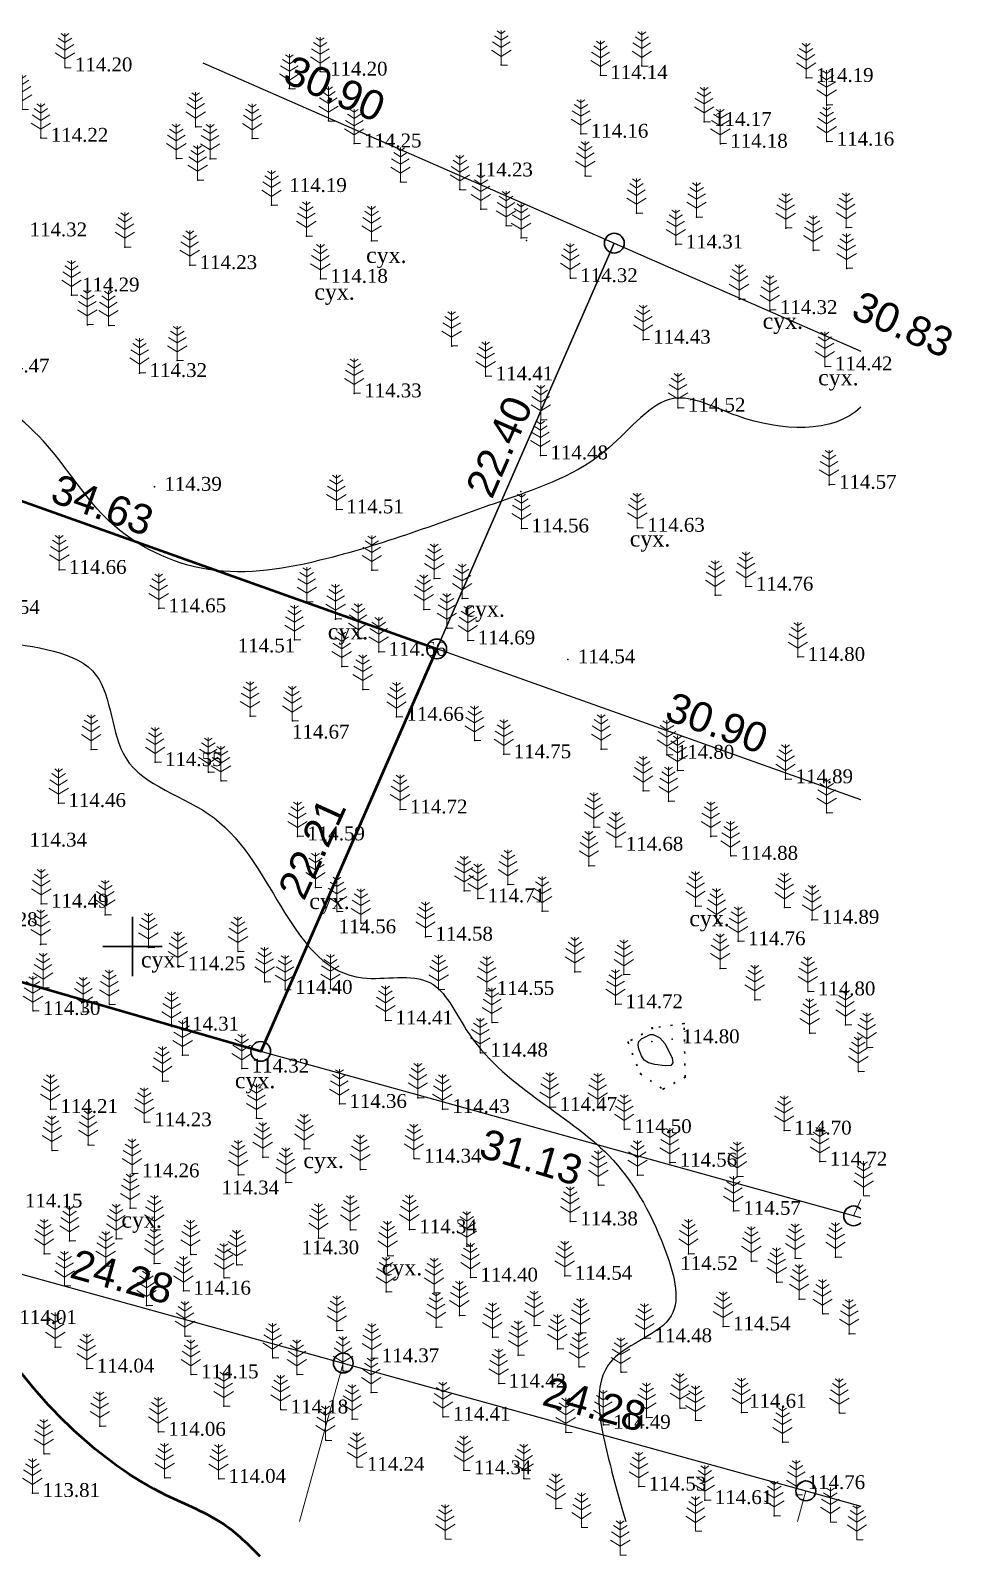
# Model space of a CAD drawing. Header units: millimetres. Extents: x 5405527 to 5405641, y 5524869 to 5524947.
# Drawn here: x 5405594.8 to 5405641.5, y 5524869.2 to 5524946.3 of the extents above; entities that cross this region are included whole.
import ezdxf
from ezdxf.enums import TextEntityAlignment as Align

# ---------------------------------------------------------------- set-up
doc = ezdxf.new("R2010")
doc.units = ezdxf.units.MM
doc.linetypes.add('0', pattern=[0])
doc.linetypes.add('HIDDEN', pattern=[0.5, 0, -0.5])
for name, color, linetype, lineweight in [('11900000', 1, 'Continuous', 30), ('Контур', 7, 'HIDDEN', 30), ('ТОЧКИ', 7, 'Continuous', 30)]:
    doc.layers.add(name, color=color, linetype=linetype, lineweight=lineweight)
for name, color, linetype in [('горизонтали', 42, 'Continuous'), ('Ділянки_Межі', 10, 'Continuous'), ('надписи', 7, 'Continuous'), ('отметки', 7, 'Continuous'), ('промеры', 185, 'Continuous'), ('Растительность', 7, 'Continuous')]:
    doc.layers.add(name, color=color, linetype=linetype)
doc.styles.get("Standard").update_dxf_attribs({"font": 'arial.ttf'})
doc.styles.add('times', font='times.ttf')

# ---------------------------------------------------------------- blocks, each defined once
blk = doc.blocks.new('A$C51FE15A3')
at = {"layer": 'Растительность', "color": 94, "lineweight": 0}
for points in [[(-0.201, 1.726), (0, 1.584), (0.201, 1.726)], [(0, 1.75), (0, 0), (0.319, 0)], [(-0.447, 1.172), (0, 0.895), (0.447, 1.172)], [(-0.343, 1.489), (0, 1.267), (0.343, 1.489)], [(-0.493, 0.753), (0, 0.444), (0.493, 0.753)]]:
    blk.add_lwpolyline(points, dxfattribs=at)

msp = doc.modelspace()

# ---------------------------------------------------------------- linework, layer by layer
at = {"layer": '11900000', "color": 0, "linetype": '0', "lineweight": 15, "ltscale": 0.7}
for points in [[(5405600, 5524898.496), (5405600, 5524901.504)], [(5405600, 5524898.496), (5405600, 5524901.504)], [(5405600, 5524898.496), (5405600, 5524901.504)], [(5405600, 5524898.496), (5405600, 5524901.504)], [(5405600, 5524898.496), (5405600, 5524901.504)], [(5405600, 5524898.496), (5405600, 5524901.504)], [(5405600, 5524898.496), (5405600, 5524901.504)], [(5405600, 5524898.496), (5405600, 5524901.504)], [(5405598.496, 5524900), (5405601.504, 5524900)], [(5405598.496, 5524900), (5405601.504, 5524900)], [(5405598.496, 5524900), (5405601.504, 5524900)], [(5405598.496, 5524900), (5405601.504, 5524900)], [(5405598.496, 5524900), (5405601.504, 5524900)]]:
    msp.add_lwpolyline(points, dxfattribs=at)
at = {"layer": '11900000', "linetype": '0', "lineweight": 15, "ltscale": 0.7}
msp.add_lwpolyline([(5405600, 5524898.496), (5405600, 5524901.504)], dxfattribs=at)
at = {"layer": '11900000', "color": 7}
for points in [[(5405600, 5524898.5, 0), (5405600, 5524901.5, 0)], [(5405600, 5524898.5, 0), (5405600, 5524901.5, 0)], [(5405598.5, 5524900, 0), (5405601.5, 5524900, 0)], [(5405598.5, 5524900, 0), (5405601.5, 5524900, 0)]]:
    msp.add_polyline3d(points, dxfattribs=at)
at = {"layer": 'горизонтали', "color": 32}
msp.add_polyline3d([(5405625.617, 5524894.812, 114.5), (5405625.577, 5524895.032, 114.5), (5405625.617, 5524895.202, 114.5), (5405625.747, 5524895.322, 114.5), (5405626.187, 5524895.542, 114.5), (5405626.337, 5524895.552, 114.5), (5405626.687, 5524895.382, 114.5), (5405626.957, 5524895.072, 114.5), (5405627.297, 5524894.352, 114.5), (5405627.347, 5524894.112, 114.5), (5405627.237, 5524893.982, 114.5), (5405626.957, 5524893.972, 114.5), (5405626.427, 5524894.032, 114.5), (5405626.107, 5524894.112, 114.5), (5405625.887, 5524894.252, 114.5), (5405625.757, 5524894.462, 114.5), (5405625.617, 5524894.812, 114.5)], close=True, dxfattribs=at)
msp.add_open_spline([(5405636.848, 5524927.272), (5405635.449, 5524925.902), (5405631.407, 5524926.116), (5405627.008, 5524928.61), (5405623.809, 5524924.256), (5405617.701, 5524922.243), (5405611.057, 5524919.668), (5405603.931, 5524918.417), (5405598.683, 5524920.948), (5405595.986, 5524925.393), (5405592.528, 5524928.323), (5405588.104, 5524929.248), (5405585.037, 5524925.476), (5405587.396, 5524921.239), (5405588.984, 5524916.75), (5405593.479, 5524915.153), (5405599.008, 5524914.932), (5405598.878, 5524908.421), (5405606.817, 5524906.776), (5405608.307, 5524897.151), (5405615.343, 5524898.956), (5405617.751, 5524893.311), (5405623.768, 5524890.887), (5405626.725, 5524885.692), (5405628.214, 5524880.763), (5405622.772, 5524879.375), (5405623.95, 5524874.579), (5405624.679, 5524871.825), (5405624.958, 5524870.918)], degree=3, knots=[904.297329, 904.297329, 904.297329, 904.297329, 910.48747, 913.839474, 917.961004, 923.821409, 933.371758, 939.353154, 944.920824, 949.533728, 954.71556, 958.361713, 961.571803, 966.784207, 971.370375, 975.210912, 980.580361, 985.005609, 990.407517, 1001.45042, 1004.85445, 1007.86787, 1017.487334, 1022.90954, 1026.380728, 1030.095834, 1035.395338, 1038.215302, 1038.215302, 1038.215302, 1038.215302], dxfattribs=at)
at = {"layer": 'горизонтали', "color": 32, "lineweight": 50}
msp.add_open_spline([(5405606.456, 5524869.158), (5405605.877, 5524869.753), (5405604.523, 5524871.087), (5405599.067, 5524873.137), (5405593.856, 5524878.42), (5405589.938, 5524885.301), (5405583.797, 5524888.195), (5405581.689, 5524894.807), (5405573.344, 5524900.693), (5405566.272, 5524906.56), (5405558.499, 5524909.553), (5405555.505, 5524910.217), (5405554.104, 5524910.228)], degree=3, knots=[95.517258, 95.517258, 95.517258, 95.517258, 97.981196, 101.219145, 112.663477, 119.411918, 124.483522, 131.95838, 138.574265, 154.543619, 159.30047, 163.524323, 163.524323, 163.524323, 163.524323], dxfattribs=at)
at = {"layer": 'Ділянки_Межі', "lineweight": 25}
for points in [[(5405636.848, 5524886.278), (5405636.486, 5524886.378), (5405606.49, 5524894.695), (5405570.683, 5524905.043), (5405582.776, 5524926.653), (5405594.026, 5524944.671)], [(5405603.563, 5524944.671), (5405624.379, 5524935.557), (5405636.848, 5524930.103)], [(5405556.475, 5524870.918), (5405563.861, 5524891.856), (5405587.263, 5524885.396), (5405610.666, 5524878.935), (5405634.068, 5524872.474), (5405636.848, 5524871.707)]]:
    msp.add_lwpolyline(points, dxfattribs=at)
at = {"layer": 'Ділянки_Межі'}
for points in [[(5405603.563, 5524944.671), (5405624.379, 5524935.557), (5405615.397, 5524915.042), (5405582.776, 5524926.653)], [(5405615.397, 5524915.042), (5405624.379, 5524935.557), (5405636.848, 5524930.103)], [(5405636.848, 5524907.407), (5405615.397, 5524915.042)]]:
    msp.add_lwpolyline(points, dxfattribs=at)
at = {"layer": 'Ділянки_Межі', "lineweight": 50}
msp.add_lwpolyline([(5405570.683, 5524905.043), (5405582.776, 5524926.653), (5405615.397, 5524915.042), (5405606.49, 5524894.695)], close=True, dxfattribs=at)
at = {"layer": 'Ділянки_Межі', "lineweight": 0}
for points in [[(5405606.49, 5524894.695), (5405615.397, 5524915.042), (5405636.848, 5524907.407)], [(5405636.848, 5524887.204), (5405636.486, 5524886.378), (5405606.49, 5524894.695)], [(5405636.486, 5524886.378), (5405636.848, 5524887.204)], [(5405636.848, 5524886.278), (5405636.486, 5524886.378)], [(5405583.266, 5524870.918), (5405587.263, 5524885.396), (5405610.666, 5524878.935), (5405608.453, 5524870.918)], [(5405608.453, 5524870.918), (5405610.666, 5524878.935), (5405634.068, 5524872.474), (5405633.639, 5524870.918)], [(5405633.639, 5524870.918), (5405634.068, 5524872.474), (5405636.848, 5524871.707)]]:
    msp.add_lwpolyline(points, dxfattribs=at)
at = {"layer": 'Контур', "color": 7, "linetype": 'HIDDEN', "elevation": 114.67}
msp.add_lwpolyline([(5405626.84, 5524892.78), (5405626.84, 5524892.78), (5405627.96, 5524893.39), (5405627.91, 5524896.11), (5405626.34, 5524895.881), (5405625.07, 5524895.17), (5405625.69, 5524893.57), (5405626.84, 5524892.78)], dxfattribs=at)
at = {"layer": 'отметки', "color": 7}
for p in [(5405596.592, 5524944.444, 114.204), (5405609.498, 5524944.231, 114.198), (5405618.66, 5524944.573, 114.094), (5405625.768, 5524944.524, 114.147), (5405607.937, 5524943.375, 114.265), (5405623.673, 5524944.056, 114.14), (5405634.086, 5524943.91, 114.193), (5405635.122, 5524942.536, 114.168), (5405603.207, 5524941.437, 114.213), (5405609.923, 5524941.74, 114.196), (5405622.691, 5524941.092, 114.161), (5405628.929, 5524941.688, 114.17), (5405595.373, 5524940.886, 114.225), (5405606.063, 5524940.85, 114.214), (5405611.218, 5524940.599, 114.253), (5405629.742, 5524940.585, 114.18), (5405635.129, 5524940.691, 114.16), (5405602.223, 5524939.84, 114.174), (5405603.937, 5524939.825, 114.172), (5405603.303, 5524938.749, 114.136), (5405622.906, 5524938.959, 114.213), (5405613.564, 5524938.666, 114.239), (5405616.565, 5524938.277, 114.232), (5405607.045, 5524937.475, 114.194), (5405617.627, 5524937.282, 114.248), (5405618.9, 5524936.45, 114.285), (5405625.509, 5524937.073, 114.235), (5405628.542, 5524936.873, 114.259), (5405608.811, 5524935.91, 114.211), (5405612.103, 5524935.67, 114.208), (5405619.664, 5524935.827, 114.28), (5405619.93, 5524935.686, 114.25), (5405633.054, 5524936.323, 114.338), (5405636.102, 5524936.343, 114.277), (5405599.622, 5524935.352, 114.198), (5405627.492, 5524935.489, 114.31), (5405634.448, 5524935.194, 114.253), (5405602.902, 5524934.448, 114.235), (5405636.135, 5524934.282, 114.369), (5405609.515, 5524933.754, 114.177), (5405622.155, 5524933.789, 114.318), (5405596.926, 5524932.923, 114.294), (5405630.692, 5524932.722, 114.385), (5405632.257, 5524932.175, 114.317), (5405597.726, 5524931.433, 114.311), (5405598.8, 5524931.398, 114.299), (5405616.16, 5524930.352, 114.352), (5405625.845, 5524930.679, 114.432), (5405602.272, 5524929.618, 114.378), (5405600.367, 5524928.993, 114.32), (5405617.88, 5524928.827, 114.408), (5405635.037, 5524929.327, 114.42), (5405611.226, 5524927.965, 114.335), (5405627.603, 5524927.238, 114.518), (5405620.664, 5524926.628, 114.462), (5405620.649, 5524924.827, 114.478), (5405635.247, 5524923.342, 114.572), (5405601.116, 5524923.241, 114.387), (5405619.654, 5524923.001, 114.506), (5405610.32, 5524922.099, 114.506), (5405619.689, 5524921.135, 114.561), (5405625.547, 5524921.168, 114.635), (5405596.295, 5524919.04, 114.656), (5405612.113, 5524919.018, 114.6), (5405615.271, 5524918.606, 114.606), (5405631.039, 5524918.194, 114.757), (5405608.82, 5524917.414, 114.491), (5405616.684, 5524917.589, 114.595), (5405629.482, 5524917.759, 114.69), (5405601.332, 5524917.095, 114.65), (5405610.28, 5524916.554, 114.606), (5405614.735, 5524917.038, 114.695), (5405614.738, 5524917.036, 114.706), (5405611.424, 5524915.593, 114.647), (5405615.915, 5524916.099, 114.747), (5405608.201, 5524915.501, 114.509), (5405612.46, 5524914.895, 114.661), (5405616.968, 5524915.472, 114.692), (5405610.597, 5524914.154, 114.633), (5405622.035, 5524914.515, 114.538), (5405633.659, 5524914.638, 114.8), (5405611.657, 5524912.996, 114.629), (5405605.957, 5524911.636, 114.628), (5405608.091, 5524911.406, 114.671), (5405613.364, 5524911.61, 114.655), (5405617.317, 5524910.408, 114.66), (5405597.914, 5524909.96, 114.382), (5405618.788, 5524909.718, 114.751), (5405623.713, 5524909.977, 114.891), (5405627.038, 5524909.69, 114.804), (5405601.149, 5524909.322, 114.554), (5405603.842, 5524908.812, 114.525), (5405627.581, 5524908.894, 114.746), (5405604.486, 5524908.375, 114.522), (5405625.84, 5524907.872, 114.817), (5405633.046, 5524908.454, 114.888), (5405596.266, 5524907.252, 114.458), (5405627.121, 5524907.342, 114.811), (5405613.542, 5524906.925, 114.716), (5405635.127, 5524906.749, 114.904), (5405608.354, 5524905.566, 114.593), (5405623.338, 5524906.027, 114.75), (5405629.259, 5524905.567, 114.828), (5405624.461, 5524905.042, 114.68), (5405623.092, 5524904.083, 114.757), (5405630.266, 5524904.582, 114.879), (5405609.265, 5524902.984, 114.535), (5405616.785, 5524902.82, 114.717), (5405618.998, 5524903.132, 114.83), (5405595.383, 5524902.163, 114.493), (5405610.351, 5524901.768, 114.556), (5405617.47, 5524902.433, 114.712), (5405620.731, 5524901.782, 114.776), (5405628.494, 5524902.043, 114.76), (5405632.991, 5524901.967, 114.901), (5405598.626, 5524901.603, 114.432), (5405611.566, 5524901.174, 114.634), (5405629.55, 5524901.179, 114.735), (5405634.377, 5524901.352, 114.886), (5405614.83, 5524900.495, 114.577), (5405630.644, 5524900.264, 114.755), (5405595.354, 5524900.106, 114.373), (5405600.813, 5524899.942, 114.346), (5405605.347, 5524899.746, 114.424), (5405602.308, 5524898.994, 114.255), (5405622.384, 5524898.72, 114.757), (5405629.732, 5524898.886, 114.799), (5405595.475, 5524897.907, 114.355), (5405606.692, 5524898.213, 114.361), (5405610.026, 5524897.853, 114.42), (5405624.867, 5524898.584, 114.672), (5405607.728, 5524897.804, 114.4), (5405615.496, 5524897.82, 114.496), (5405617.933, 5524897.751, 114.546), (5405624.444, 5524897.078, 114.719), (5405631.487, 5524897.305, 114.758), (5405634.177, 5524897.727, 114.798), (5405594.975, 5524896.739, 114.296), (5405597.517, 5524896.702, 114.289), (5405598.838, 5524897.06, 114.308), (5405601.989, 5524895.948, 114.314), (5405612.808, 5524896.258, 114.409), (5405618.193, 5524896.163, 114.555), (5405626.279, 5524895.891, 114.76), (5405627.911, 5524896.106, 114.845), (5405634.265, 5524895.611, 114.761), (5405636.07, 5524896.037, 114.823), (5405625.073, 5524895.168, 114.722), (5405626.282, 5524895.188, 114.069), (5405627.311, 5524895.307, 114.801), (5405602.542, 5524894.5, 114.319), (5405617.61, 5524894.63, 114.485), (5405605.534, 5524893.827, 114.318), (5405625.698, 5524893.573, 114.707), (5405627.965, 5524893.395, 114.668), (5405636.723, 5524893.684, 114.796), (5405601.524, 5524893.187, 114.231), (5405626.846, 5524892.785, 114.672), (5405595.86, 5524891.782, 114.214), (5405610.478, 5524892.038, 114.363), (5405614.447, 5524892.35, 114.386), (5405615.684, 5524891.781, 114.431), (5405621.113, 5524891.882, 114.47), (5405623.547, 5524891.841, 114.529), (5405600.605, 5524891.109, 114.23), (5405606.273, 5524891.311, 114.336), (5405624.886, 5524890.762, 114.504), (5405632.978, 5524890.69, 114.697), (5405595.937, 5524889.69, 114.151), (5405597.768, 5524889.965, 114.191), (5405606.594, 5524889.354, 114.294), (5405608.694, 5524889.771, 114.373), (5405611.535, 5524888.73, 114.336), (5405614.252, 5524889.272, 114.344), (5405627.185, 5524889.068, 114.559), (5405634.78, 5524889.124, 114.718), (5405599.985, 5524888.526, 114.258), (5405605.359, 5524888.451, 114.341), (5405607.77, 5524888.071, 114.304), (5405623.572, 5524887.929, 114.474), (5405625.557, 5524888.438, 114.549), (5405630.6, 5524888.373, 114.658), (5405599.881, 5524886.76, 114.237), (5405630.407, 5524886.633, 114.574), (5405601.109, 5524885.666, 114.291), (5405611.031, 5524885.67, 114.366), (5405614.015, 5524885.695, 114.335), (5405622.162, 5524886.1, 114.385), (5405596.817, 5524885.12, 114.199), (5405599.177, 5524885.223, 114.228), (5405609.422, 5524885.253, 114.302), (5405616.919, 5524884.848, 114.319), (5405595.54, 5524884.462, 114.097), (5405601.109, 5524883.97, 114.146), (5405602.952, 5524884.419, 114.176), (5405612.917, 5524884.358, 114.283), (5405628.135, 5524884.461, 114.517), (5405631.318, 5524884.09, 114.592), (5405633.532, 5524884.233, 114.567), (5405635.572, 5524884.294, 114.668), (5405598.644, 5524883.84, 114.121), (5405604.636, 5524883.246, 114.221), (5405605.281, 5524883.907, 114.186), (5405617.108, 5524883.259, 114.398), (5405621.874, 5524883.352, 114.544), (5405596.561, 5524882.839, 114.145), (5405602.587, 5524882.596, 114.162), (5405612.834, 5524882.542, 114.314), (5405615.263, 5524882.494, 114.362), (5405632.598, 5524883.024, 114.634), (5405600.709, 5524881.849, 114.248), (5405633.736, 5524882.175, 114.643), (5405616.547, 5524881.345, 114.356), (5405634.919, 5524881.421, 114.652), (5405602.669, 5524880.305, 114.169), (5405610.348, 5524880.58, 114.352), (5405615.37, 5524880.752, 114.345), (5405618.222, 5524880.241, 114.405), (5405620.325, 5524880.831, 114.423), (5405622.668, 5524880.466, 114.444), (5405625.915, 5524880.19, 114.484), (5405629.884, 5524880.789, 114.542), (5405636.26, 5524880.409, 114.712), (5405596.101, 5524879.741, 114.096), (5405619.512, 5524879.329, 114.412), (5405621.503, 5524879.65, 114.429), (5405597.699, 5524878.659, 114.041), (5405607.097, 5524879.202, 114.241), (5405612.114, 5524879.178, 114.369), (5405622.594, 5524878.743, 114.457), (5405602.974, 5524878.365, 114.152), (5405608.333, 5524878.364, 114.227), (5405610.655, 5524878.537, 114.244), (5405618.532, 5524877.9, 114.415), (5405624.718, 5524878.473, 114.54), (5405612.083, 5524877.454, 114.267), (5405604.625, 5524876.754, 114.118), (5405607.506, 5524876.588, 114.179), (5405627.703, 5524876.659, 114.594), (5405630.812, 5524876.437, 114.613), (5405635.762, 5524876.412, 114.747), (5405598.357, 5524875.747, 114.006), (5405611.117, 5524876.1, 114.249), (5405615.717, 5524876.226, 114.414), (5405623.824, 5524875.818, 114.485), (5405626.011, 5524876.18, 114.571), (5405628.485, 5524876.047, 114.606), (5405601.317, 5524875.459, 114.065), (5405609.777, 5524875.032, 114.24), (5405621.93, 5524875.435, 114.444), (5405632.896, 5524874.937, 114.643), (5405595.537, 5524874.344, 113.894), (5405611.366, 5524873.688, 114.242), (5405616.774, 5524873.518, 114.337), (5405601.644, 5524873.133, 114.022), (5405604.366, 5524873.081, 114.041), (5405619.802, 5524873.094, 114.425), (5405625.623, 5524872.692, 114.533), (5405594.954, 5524872.367, 113.809), (5405628.96, 5524872.009, 114.605), (5405633.58, 5524872.268, 114.758), (5405621.428, 5524871.59, 114.449), (5405632.468, 5524871.221, 114.693)]:
    msp.add_point(p, dxfattribs=at)
at = {"layer": 'ТОЧКИ'}
for centre in [(5405624.379, 5524935.557), (5405615.397, 5524915.042, 107.24), (5405606.49, 5524894.695), (5405610.666, 5524878.935), (5405634.068, 5524872.474)]:
    msp.add_circle(centre, 0.5, dxfattribs=at)
for start, end in [(90, 270), (43.54587, 89.93992), (270.06009, 316.45432)]:
    msp.add_arc((5405636.486, 5524886.378), 0.5, start, end, dxfattribs=at)

# ---------------------------------------------------------------- block references
at = {"layer": 'Растительность', "color": 7}
for p in [(5405596.59, 5524944.43, 114.2), (5405609.5, 5524944.22, 114.2), (5405618.66, 5524944.56, 114.09), (5405623.68, 5524944.04, 114.14), (5405625.77, 5524944.51, 114.15), (5405607.94, 5524943.36, 114.26), (5405634.08, 5524943.92, 114.19), (5405635.12, 5524942.55, 114.17), (5405594.42, 5524942.31, 114.29), (5405609.92, 5524941.73, 114.2), (5405628.92, 5524941.7, 114.17), (5405595.37, 5524940.87, 114.22), (5405603.2, 5524941.44, 114.21), (5405606.06, 5524940.85, 114.21), (5405622.69, 5524941.08, 114.16), (5405611.22, 5524940.59, 114.25), (5405629.74, 5524940.59, 114.18), (5405635.12, 5524940.7, 114.16), (5405602.22, 5524939.84, 114.17), (5405603.93, 5524939.83, 114.17), (5405603.3, 5524938.75, 114.14), (5405613.56, 5524938.65, 114.24), (5405622.91, 5524938.95, 114.21), (5405616.57, 5524938.26, 114.23), (5405607.04, 5524937.48, 114.19), (5405617.63, 5524937.27, 114.25), (5405625.5, 5524937.08, 114.23), (5405618.9, 5524936.44, 114.28), (5405628.54, 5524936.88, 114.26), (5405633.05, 5524936.33, 114.34), (5405636.1, 5524936.35, 114.28), (5405608.8, 5524935.91, 114.21), (5405612.1, 5524935.68, 114.21), (5405619.66, 5524935.82, 114.28), (5405627.49, 5524935.5, 114.31), (5405599.62, 5524935.36, 114.2), (5405634.44, 5524935.2, 114.25), (5405602.9, 5524934.45, 114.23), (5405636.13, 5524934.29, 114.37), (5405609.51, 5524933.76, 114.18), (5405622.15, 5524933.79, 114.32), (5405596.92, 5524932.93, 114.29), (5405630.69, 5524932.73, 114.38), (5405632.25, 5524932.18, 114.32), (5405597.72, 5524931.44, 114.31), (5405598.79, 5524931.4, 114.3), (5405616.15, 5524930.36, 114.35), (5405625.84, 5524930.68, 114.43), (5405602.27, 5524929.62, 114.38), (5405635.03, 5524929.33, 114.42), (5405600.36, 5524929, 114.32), (5405617.87, 5524928.83, 114.41), (5405611.22, 5524927.97, 114.33), (5405627.6, 5524927.24, 114.52), (5405620.66, 5524926.63, 114.46), (5405620.64, 5524924.83, 114.48), (5405635.24, 5524923.35, 114.57), (5405610.32, 5524922.1, 114.51), (5405619.68, 5524921.14, 114.56), (5405625.54, 5524921.17, 114.63), (5405596.3, 5524919.05, 114.66), (5405612.11, 5524919.02, 114.6), (5405615.27, 5524918.61, 114.61), (5405629.48, 5524917.76, 114.69), (5405631.04, 5524918.2, 114.76), (5405601.33, 5524917.1, 114.65), (5405608.82, 5524917.42, 114.49), (5405614.74, 5524917.04, 114.71), (5405616.68, 5524917.59, 114.6), (5405610.28, 5524916.56, 114.61), (5405608.2, 5524915.5, 114.51), (5405611.42, 5524915.59, 114.65), (5405615.91, 5524916.1, 114.75), (5405616.97, 5524915.47, 114.69), (5405612.46, 5524914.9, 114.66), (5405633.66, 5524914.64, 114.8), (5405610.59, 5524914.16, 114.63), (5405611.65, 5524913, 114.63), (5405605.95, 5524911.64, 114.63), (5405613.36, 5524911.61, 114.66), (5405608.09, 5524911.41, 114.67), (5405617.31, 5524910.41, 114.66), (5405623.71, 5524909.98, 114.89), (5405597.91, 5524909.96, 114.38), (5405601.15, 5524909.32, 114.55), (5405618.79, 5524909.72, 114.75), (5405627.04, 5524909.69, 114.8), (5405603.84, 5524908.81, 114.53), (5405627.58, 5524908.9, 114.75), (5405633.04, 5524908.46, 114.89), (5405604.48, 5524908.38, 114.52), (5405625.84, 5524907.87, 114.82), (5405596.27, 5524907.25, 114.46), (5405613.54, 5524906.93, 114.72), (5405627.12, 5524907.34, 114.81), (5405635.12, 5524906.75, 114.9), (5405608.35, 5524905.57, 114.59), (5405623.34, 5524906.03, 114.75), (5405629.26, 5524905.57, 114.83), (5405624.46, 5524905.04, 114.68), (5405630.26, 5524904.58, 114.88), (5405623.09, 5524904.08, 114.76), (5405619, 5524903.13, 114.83), (5405609.26, 5524902.98, 114.54), (5405616.78, 5524902.82, 114.72), (5405617.47, 5524902.43, 114.71), (5405595.39, 5524902.16, 114.49), (5405598.63, 5524901.6, 114.43), (5405610.35, 5524901.77, 114.56), (5405620.73, 5524901.78, 114.78), (5405628.49, 5524902.04, 114.76), (5405632.99, 5524901.97, 114.9), (5405611.56, 5524901.17, 114.63), (5405629.55, 5524901.18, 114.74), (5405634.38, 5524901.35, 114.89), (5405595.36, 5524900.11, 114.37), (5405614.83, 5524900.5, 114.58), (5405630.64, 5524900.26, 114.75), (5405600.81, 5524899.94, 114.35), (5405605.34, 5524899.75, 114.42), (5405602.3, 5524898.99, 114.25), (5405622.38, 5524898.72, 114.76), (5405624.86, 5524898.58, 114.67), (5405629.73, 5524898.89, 114.8), (5405595.48, 5524897.91, 114.36), (5405606.69, 5524898.21, 114.36), (5405607.72, 5524897.8, 114.4), (5405610.02, 5524897.85, 114.42), (5405615.49, 5524897.82, 114.5), (5405617.93, 5524897.75, 114.55), (5405634.17, 5524897.73, 114.8), (5405598.83, 5524897.06, 114.31), (5405624.44, 5524897.08, 114.72), (5405631.48, 5524897.31, 114.76), (5405594.97, 5524896.74, 114.3), (5405597.51, 5524896.7, 114.29), (5405612.8, 5524896.26, 114.41), (5405618.19, 5524896.16, 114.55), (5405601.98, 5524895.95, 114.31), (5405634.26, 5524895.61, 114.76), (5405636.07, 5524896.04, 114.82), (5405617.6, 5524894.63, 114.48), (5405637.15, 5524894.89, 114.74), (5405602.54, 5524894.5, 114.32), (5405605.53, 5524893.83, 114.32), (5405601.52, 5524893.19, 114.23), (5405636.72, 5524893.68, 114.8), (5405614.44, 5524892.35, 114.39), (5405595.85, 5524891.78, 114.21), (5405610.47, 5524892.04, 114.36), (5405615.68, 5524891.78, 114.43), (5405621.11, 5524891.88, 114.47), (5405623.54, 5524891.84, 114.53), (5405600.6, 5524891.11, 114.23), (5405606.27, 5524891.31, 114.34), (5405624.88, 5524890.76, 114.5), (5405632.97, 5524890.69, 114.7), (5405597.76, 5524889.96, 114.19), (5405595.93, 5524889.69, 114.15), (5405606.59, 5524889.35, 114.29), (5405608.69, 5524889.77, 114.37), (5405614.24, 5524889.27, 114.34), (5405599.98, 5524888.52, 114.26), (5405605.35, 5524888.45, 114.34), (5405611.53, 5524888.73, 114.34), (5405625.55, 5524888.44, 114.55), (5405627.18, 5524889.07, 114.56), (5405634.78, 5524889.12, 114.72), (5405607.76, 5524888.07, 114.3), (5405623.57, 5524887.93, 114.47), (5405630.59, 5524888.37, 114.66), (5405636.99, 5524887.39, 114.76), (5405599.89, 5524886.76, 114.24), (5405622.15, 5524886.1, 114.38), (5405630.4, 5524886.63, 114.57), (5405601.11, 5524885.67, 114.29), (5405611.02, 5524885.67, 114.37), (5405614.01, 5524885.69, 114.34), (5405596.82, 5524885.12, 114.2), (5405599.18, 5524885.22, 114.23), (5405609.41, 5524885.25, 114.3), (5405616.91, 5524884.85, 114.32), (5405595.54, 5524884.46, 114.1), (5405598.65, 5524883.84, 114.12), (5405601.1, 5524883.97, 114.15), (5405602.94, 5524884.42, 114.18), (5405605.27, 5524883.91, 114.19), (5405612.91, 5524884.36, 114.28), (5405628.13, 5524884.46, 114.52), (5405631.31, 5524884.09, 114.59), (5405633.53, 5524884.23, 114.57), (5405635.57, 5524884.29, 114.67), (5405604.63, 5524883.24, 114.22), (5405617.1, 5524883.26, 114.4), (5405621.87, 5524883.35, 114.54), (5405632.59, 5524883.02, 114.63), (5405596.57, 5524882.84, 114.15), (5405602.58, 5524882.59, 114.16), (5405612.83, 5524882.54, 114.31), (5405615.26, 5524882.49, 114.36), (5405600.71, 5524881.85, 114.25), (5405633.73, 5524882.17, 114.64), (5405615.36, 5524880.75, 114.35), (5405616.54, 5524881.34, 114.36), (5405620.32, 5524880.83, 114.42), (5405629.88, 5524880.79, 114.54), (5405634.91, 5524881.42, 114.65), (5405602.66, 5524880.3, 114.17), (5405610.34, 5524880.58, 114.35), (5405618.21, 5524880.24, 114.4), (5405622.66, 5524880.46, 114.44), (5405625.91, 5524880.19, 114.48), (5405636.26, 5524880.41, 114.71), (5405596.1, 5524879.74, 114.1), (5405607.09, 5524879.2, 114.24), (5405612.11, 5524879.18, 114.37), (5405619.51, 5524879.33, 114.41), (5405621.5, 5524879.65, 114.43), (5405597.69, 5524878.66, 114.04), (5405602.96, 5524878.36, 114.15), (5405608.32, 5524878.36, 114.23), (5405610.65, 5524878.53, 114.24), (5405622.59, 5524878.74, 114.46), (5405624.71, 5524878.47, 114.54), (5405618.53, 5524877.9, 114.41), (5405612.08, 5524877.45, 114.27), (5405604.62, 5524876.75, 114.12), (5405607.5, 5524876.58, 114.18), (5405611.11, 5524876.1, 114.25), (5405615.71, 5524876.22, 114.41), (5405626.01, 5524876.18, 114.57), (5405627.7, 5524876.66, 114.59), (5405628.48, 5524876.04, 114.61), (5405630.81, 5524876.43, 114.61), (5405635.76, 5524876.41, 114.75), (5405598.35, 5524875.74, 114.01), (5405601.31, 5524875.46, 114.06), (5405621.92, 5524875.43, 114.44), (5405623.82, 5524875.81, 114.48), (5405609.77, 5524875.03, 114.24), (5405632.89, 5524874.93, 114.64), (5405595.52, 5524874.34, 113.89), (5405601.63, 5524873.13, 114.02), (5405604.36, 5524873.08, 114.04), (5405611.36, 5524873.68, 114.24), (5405616.77, 5524873.51, 114.34), (5405619.8, 5524873.09, 114.42), (5405594.94, 5524872.36, 113.81), (5405625.62, 5524872.69, 114.53), (5405633.58, 5524872.27, 114.76), (5405621.42, 5524871.59, 114.45), (5405628.96, 5524872.01, 114.61), (5405632.47, 5524871.22, 114.69), (5405635.31, 5524870.89, 114.79), (5405615.83, 5524870.03, 114.3), (5405622.72, 5524870.62, 114.47), (5405628.49, 5524870.44, 114.54), (5405636.65, 5524870, 114.78), (5405624.68, 5524869.23, 114.47)]:
    msp.add_blockref('A$C51FE15A3', p, dxfattribs=at)

# ---------------------------------------------------------------- texts
at = {"layer": 'надписи', "color": 7, "style": 'times'}
for p in [(5405611.821, 5524935.359, 111.861), (5405609.204, 5524933.5, 111.861), (5405631.882, 5524932.027, 111.861), (5405634.689, 5524929.17, 111.861), (5405625.161, 5524921.02, 111.861), (5405616.796, 5524917.472, 111.861), (5405609.884, 5524916.323, 111.861), (5405608.948, 5524902.691, 111.861), (5405628.171, 5524901.822, 111.861), (5405600.433, 5524899.737, 111.861), (5405605.185, 5524893.632, 111.861), (5405608.65, 5524889.592, 111.861), (5405599.444, 5524886.581, 111.861), (5405612.614, 5524884.168, 111.861)]:
    msp.add_text('сух.', height=0.8, dxfattribs=at).set_placement(p, align=Align.TOP_LEFT)
at = {"layer": 'отметки', "color": 7, "style": 'times'}
for s, p in [('114.20', (5405597.092, 5524944.944, 114.204)), ('114.20', (5405609.998, 5524944.731, 114.198)), ('114.14', (5405624.173, 5524944.556, 114.14)), ('114.19', (5405634.586, 5524944.41, 114.193)), ('114.17', (5405629.429, 5524942.188, 114.17)), ('114.22', (5405595.873, 5524941.386, 114.225)), ('114.25', (5405611.718, 5524941.099, 114.253)), ('114.16', (5405623.191, 5524941.592, 114.161)), ('114.18', (5405630.242, 5524941.085, 114.18)), ('114.16', (5405635.629, 5524941.191, 114.16)), ('114.23', (5405617.35, 5524939.632, 114.232)), ('114.19', (5405607.937, 5524938.846, 114.194)), ('114.32', (5405594.798, 5524936.604, 114.322)), ('114.31', (5405627.992, 5524935.989, 114.31)), ('114.23', (5405603.402, 5524934.948, 114.235)), ('114.18', (5405610.015, 5524934.254, 114.177)), ('114.32', (5405622.655, 5524934.289, 114.318)), ('114.29', (5405597.451, 5524933.818, 114.294)), ('114.32', (5405632.757, 5524932.675, 114.317)), ('114.43', (5405626.345, 5524931.179, 114.432)), ('114.47', (5405592.901, 5524929.72, 114.472)), ('114.32', (5405600.867, 5524929.493, 114.32)), ('114.42', (5405635.537, 5524929.827, 114.42)), ('114.41', (5405618.38, 5524929.327, 114.408)), ('114.33', (5405611.726, 5524928.465, 114.335)), ('114.52', (5405628.103, 5524927.738, 114.518)), ('114.48', (5405621.149, 5524925.327, 114.478)), ('114.39', (5405601.616, 5524923.741, 114.387)), ('114.57', (5405635.747, 5524923.842, 114.572)), ('114.51', (5405610.82, 5524922.599, 114.506)), ('114.56', (5405620.189, 5524921.635, 114.561)), ('114.63', (5405626.047, 5524921.668, 114.635)), ('114.66', (5405596.795, 5524919.54, 114.656)), ('114.76', (5405631.539, 5524918.694, 114.757)), ('114.54', (5405592.407, 5524917.513, 114.541)), ('114.65', (5405601.832, 5524917.595, 114.65)), ('114.69', (5405617.468, 5524915.972, 114.692)), ('114.51', (5405605.327, 5524915.57, 114.509)), ('114.66', (5405612.96, 5524915.395, 114.661)), ('114.54', (5405622.535, 5524915.015, 114.538)), ('114.80', (5405634.159, 5524915.138, 114.8)), ('114.66', (5405613.864, 5524912.11, 114.655)), ('114.67', (5405608.074, 5524911.211, 114.671)), ('114.75', (5405619.288, 5524910.218, 114.751)), ('114.80', (5405627.538, 5524910.19, 114.804)), ('114.55', (5405601.649, 5524909.822, 114.554)), ('114.89', (5405633.546, 5524908.954, 114.888)), ('114.46', (5405596.766, 5524907.752, 114.458)), ('114.72', (5405614.042, 5524907.425, 114.716)), ('114.34', (5405594.795, 5524905.751, 114.34)), ('114.59', (5405608.854, 5524906.066, 114.593)), ('114.68', (5405624.961, 5524905.542, 114.68)), ('114.88', (5405630.766, 5524905.082, 114.879)), ('114.49', (5405595.883, 5524902.663, 114.493)), ('114.71', (5405617.97, 5524902.933, 114.712)), ('114.28', (5405592.298, 5524901.726, 114.283)), ('114.89', (5405634.877, 5524901.852, 114.886)), ('114.56', (5405610.434, 5524901.366, 114.556)), ('114.58', (5405615.33, 5524900.995, 114.577)), ('114.76', (5405631.144, 5524900.764, 114.755)), ('114.25', (5405602.808, 5524899.494, 114.255)), ('114.40', (5405608.228, 5524898.304, 114.4)), ('114.55', (5405618.433, 5524898.251, 114.546)), ('114.80', (5405634.677, 5524898.227, 114.798)), ('114.30', (5405595.475, 5524897.239, 114.296)), ('114.72', (5405624.944, 5524897.578, 114.719)), ('114.31', (5405602.489, 5524896.448, 114.314)), ('114.41', (5405613.308, 5524896.758, 114.409)), ('114.80', (5405627.811, 5524895.807, 114.801)), ('114.48', (5405618.11, 5524895.13, 114.485)), ('114.32', (5405606.034, 5524894.327, 114.318)), ('114.36', (5405610.978, 5524892.538, 114.363)), ('114.21', (5405596.36, 5524892.282, 114.214)), ('114.43', (5405616.184, 5524892.281, 114.431)), ('114.47', (5405621.613, 5524892.382, 114.47)), ('114.23', (5405601.105, 5524891.609, 114.23)), ('114.50', (5405625.386, 5524891.262, 114.504)), ('114.70', (5405633.478, 5524891.19, 114.697)), ('114.34', (5405614.752, 5524889.772, 114.344)), ('114.56', (5405627.685, 5524889.568, 114.559)), ('114.72', (5405635.28, 5524889.624, 114.718)), ('114.26', (5405600.485, 5524889.026, 114.258)), ('114.34', (5405604.512, 5524888.165, 114.341)), ('114.15', (5405594.562, 5524887.504, 114.147)), ('114.57', (5405630.907, 5524887.133, 114.574)), ('114.38', (5405622.662, 5524886.6, 114.385)), ('114.34', (5405614.515, 5524886.195, 114.335)), ('114.30', (5405608.562, 5524885.136, 114.302)), ('114.52', (5405627.715, 5524884.341, 114.517)), ('114.40', (5405617.608, 5524883.759, 114.398)), ('114.54', (5405622.374, 5524883.852, 114.544)), ('114.16', (5405603.087, 5524883.096, 114.162)), ('114.01', (5405594.283, 5524881.615, 114.014)), ('114.54', (5405630.384, 5524881.289, 114.542)), ('114.48', (5405626.415, 5524880.69, 114.484)), ('114.37', (5405612.614, 5524879.678, 114.369)), ('114.04', (5405598.199, 5524879.159, 114.041)), ('114.15', (5405603.474, 5524878.865, 114.152)), ('114.42', (5405619.032, 5524878.4, 114.415)), ('114.18', (5405608.006, 5524877.088, 114.179)), ('114.61', (5405631.195, 5524877.382, 114.613)), ('114.41', (5405616.217, 5524876.726, 114.414)), ('114.49', (5405624.324, 5524876.318, 114.485)), ('114.06', (5405601.817, 5524875.959, 114.065)), ('114.24', (5405611.866, 5524874.188, 114.242)), ('114.34', (5405617.274, 5524874.018, 114.337)), ('114.04', (5405604.866, 5524873.581, 114.041)), ('114.53', (5405626.123, 5524873.192, 114.533)), ('114.76', (5405634.16, 5524873.266, 114.758)), ('113.81', (5405595.454, 5524872.867, 113.809)), ('114.61', (5405629.46, 5524872.509, 114.605))]:
    msp.add_text(s, height=0.7, dxfattribs=at).set_placement(p, align=Align.TOP_LEFT)
at = {"layer": 'промеры', "char_height": 1.5, "attachment_point": 1}
for s, insert, rotation in [('30.90', (5405608.133, 5524945.117), 336.3783), ('30.83', (5405636.879, 5524933.196), 336.3783), ('22.40', (5405616.812, 5524923.171), 66.39254), ('34.63', (5405596.282, 5524923.927), 340.0588), ('30.90', (5405627.366, 5524912.909), 340.0588), ('22.21', (5405607.315, 5524902.883), 65.47927), ('31.13', (5405617.878, 5524890.82), 343.40255), ('24.28', (5405597.16, 5524884.727), 344.5669), ('24.28', (5405621.056, 5524878.284), 344.5669)]:
    msp.add_mtext(s, dxfattribs=dict(at, insert=insert, rotation=rotation))

doc.saveas('drawing.dxf')
